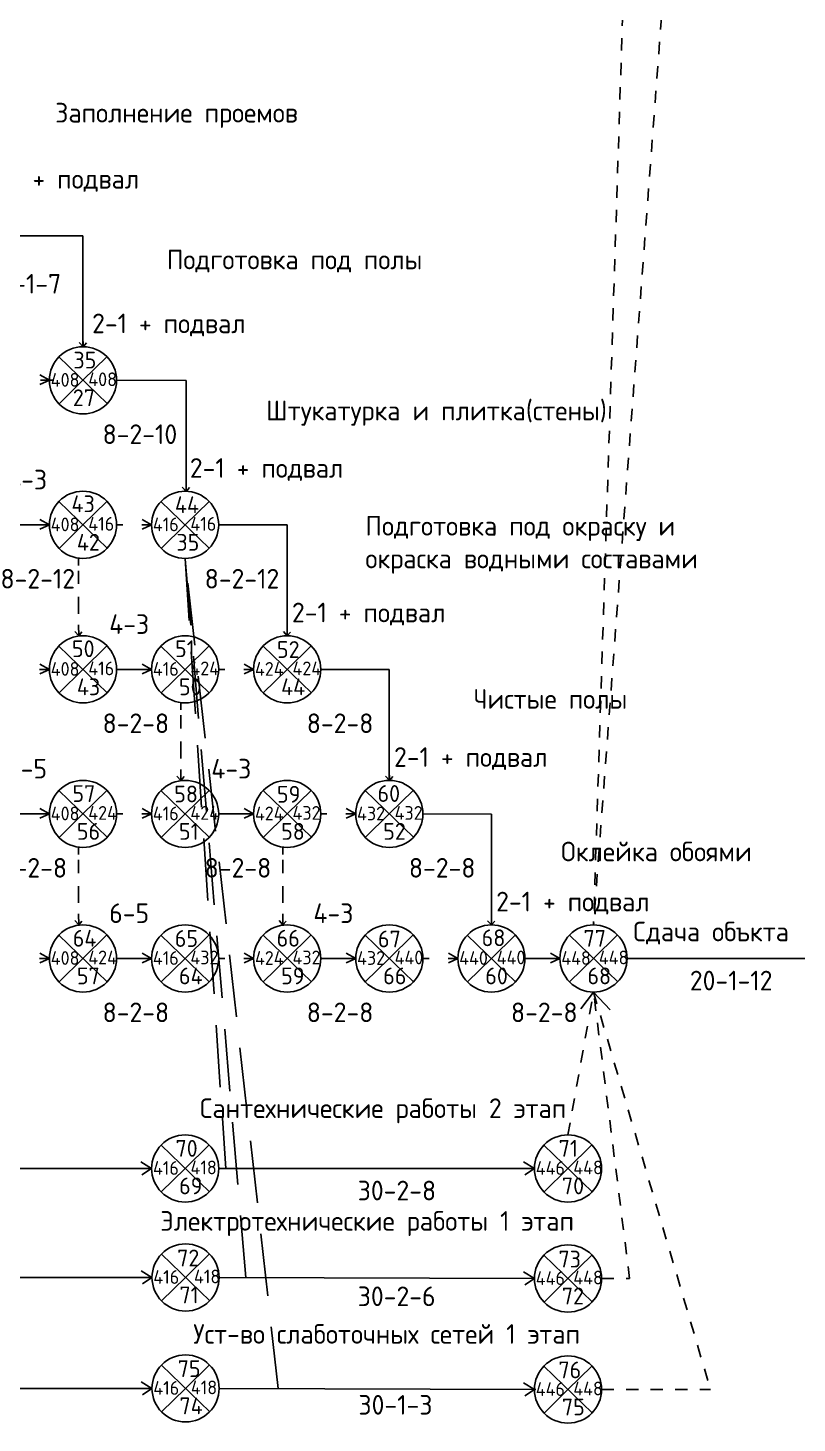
# Model space of a CAD drawing. Header units: millimetres. Extents: x -782 to 10910, y 3841 to 13237.
# Drawn here: x 4632.3 to 4710.7, y 12667.9 to 12810 of the extents above; entities that cross this region are included whole.
import ezdxf

# ---------------------------------------------------------------- set-up
doc = ezdxf.new("R2010")
doc.units = ezdxf.units.MM
doc.linetypes.add('DASHED2', pattern=[9.525, 6.35, -3.175])
doc.linetypes.add('JIS_02_1.2', pattern=[2.5, 1.25, -1.25])
doc.layers.add('A0-08', color=101, linetype='Continuous')
doc.styles.add('GOST-2.304_Type-B', font='GOST_Common.ttf')

msp = doc.modelspace()

# ---------------------------------------------------------------- linework, layer by layer
at = {"linetype": 'JIS_02_1.2', "lineweight": -3}
for p, q in [((4699.637775, 12848.485691), (4689.916462, 12718.656358)), ((4693.605373, 12833.94468), (4689.916462, 12718.656358)), ((4687.316436, 12697.269977), (4689.916462, 12711.816468)), ((4689.916462, 12711.816468), (4701.833976, 12671.333664)), ((4693.595406, 12682.634649), (4689.916462, 12711.816468)), ((4690.736381, 12682.634649), (4693.595406, 12682.634649)), ((4690.736381, 12671.333664), (4701.833976, 12671.333664))]:
    msp.add_line(p, q, dxfattribs=at)
at = {"lineweight": -3}
for p, q in [((4630.936381, 12788.844447), (4637.916462, 12788.831877)), ((4637.916462, 12777.530893), (4637.916462, 12788.831877)), ((4637.916436, 12781.500658), (4637.916436, 12779.773397)), ((4637.92489, 12777.543463), (4637.527715, 12777.974977)), ((4637.924915, 12777.530893), (4637.527741, 12777.962407)), ((4637.916436, 12778.658311), (4637.92489, 12777.543463)), ((4637.916462, 12778.645741), (4637.924915, 12777.530893)), ((4637.92489, 12777.543463), (4638.261113, 12777.932457)), ((4637.924915, 12777.530893), (4638.261139, 12777.919887)), ((4634.943012, 12774.120132), (4633.577872, 12774.120132)), ((4641.336407, 12774.120132), (4648.418012, 12774.110947)), ((4648.418012, 12762.809963), (4648.418012, 12774.110947)), ((4648.409558, 12766.776342), (4648.409558, 12765.049082)), ((4648.409558, 12763.933996), (4648.418012, 12762.819147)), ((4648.418012, 12763.924811), (4648.426466, 12762.809963)), ((4648.418012, 12762.819147), (4648.020837, 12763.250662)), ((4648.426466, 12762.809963), (4648.029291, 12763.241477)), ((4648.418012, 12762.819147), (4648.754235, 12763.208141)), ((4648.426466, 12762.809963), (4648.762689, 12763.198957)), ((4630.936407, 12759.399202), (4634.496517, 12759.399202)), ((4634.496517, 12759.399202), (4633.048357, 12759.399202)), ((4641.336407, 12759.399202), (4641.961445, 12759.399202)), ((4644.896517, 12759.399202), (4643.895957, 12759.399202)), ((4651.736407, 12759.399202), (4658.716462, 12759.399202)), ((4658.716462, 12748.089033), (4658.716462, 12759.390018)), ((4637.469966, 12752.055412), (4637.469966, 12750.328152)), ((4637.469966, 12749.213066), (4637.47842, 12748.098218)), ((4658.716462, 12749.203881), (4658.724915, 12748.089033)), ((4637.47842, 12748.098218), (4637.081245, 12748.529732)), ((4637.47842, 12748.098218), (4637.814643, 12748.487212)), ((4658.724915, 12748.089033), (4658.327741, 12748.520547)), ((4658.724915, 12748.089033), (4659.061139, 12748.478027)), ((4634.496517, 12744.678272), (4633.495957, 12744.678272)), ((4641.336407, 12744.678272), (4641.782902, 12744.678272)), ((4641.336407, 12744.678272), (4644.896517, 12744.678272)), ((4644.896517, 12744.678272), (4643.448357, 12744.678272)), ((4651.736407, 12744.678272), (4652.361445, 12744.678272)), ((4655.296517, 12744.678272), (4654.295957, 12744.678272)), ((4662.136407, 12744.678272), (4669.116462, 12744.678272)), ((4669.116462, 12733.368103), (4669.116462, 12744.669088)), ((4647.869966, 12737.334483), (4647.869966, 12735.607222)), ((4647.87842, 12733.377288), (4647.481245, 12733.808802)), ((4647.869966, 12734.492136), (4647.87842, 12733.377288)), ((4647.87842, 12733.377288), (4648.214643, 12733.766282)), ((4669.124915, 12733.368103), (4668.727741, 12733.799618)), ((4669.116462, 12734.482951), (4669.124915, 12733.368103)), ((4669.124915, 12733.368103), (4669.461139, 12733.757097)), ((4630.936407, 12729.957343), (4634.496517, 12729.957343)), ((4634.496517, 12729.957343), (4633.048357, 12729.957343)), ((4641.336407, 12729.957343), (4641.961445, 12729.957343)), ((4644.896517, 12729.957343), (4643.895957, 12729.957343)), ((4651.736407, 12729.957343), (4652.182902, 12729.957343)), ((4651.736407, 12729.957343), (4655.296517, 12729.957343)), ((4655.296517, 12729.957343), (4653.848357, 12729.957343)), ((4662.136407, 12729.957343), (4662.761445, 12729.957343)), ((4665.696517, 12729.957343), (4664.695957, 12729.957343)), ((4672.536407, 12729.957343), (4679.516462, 12729.948158)), ((4679.516462, 12718.647173), (4679.516462, 12729.948158)), ((4637.469966, 12722.613553), (4637.469966, 12720.886292)), ((4658.269966, 12722.613553), (4658.269966, 12720.886292)), ((4637.469966, 12719.771206), (4637.47842, 12718.656358)), ((4658.269966, 12719.771206), (4658.27842, 12718.656358)), ((4679.516462, 12719.762022), (4679.524915, 12718.647173)), ((4637.47842, 12718.656358), (4637.081245, 12719.087872)), ((4637.47842, 12718.656358), (4637.814643, 12719.045352)), ((4658.27842, 12718.656358), (4657.881245, 12719.087872)), ((4658.27842, 12718.656358), (4658.614643, 12719.045352)), ((4679.524915, 12718.647173), (4679.127741, 12719.078688)), ((4679.524915, 12718.647173), (4679.861139, 12719.036167)), ((4634.496517, 12715.236413), (4633.495957, 12715.236413)), ((4641.336407, 12715.236413), (4641.782902, 12715.236413)), ((4641.336407, 12715.236413), (4644.896517, 12715.236413)), ((4644.896517, 12715.236413), (4643.448357, 12715.236413)), ((4651.736407, 12715.236413), (4652.361445, 12715.236413)), ((4655.296517, 12715.236413), (4654.295957, 12715.236413)), ((4662.136407, 12715.236413), (4662.582902, 12715.236413)), ((4662.136407, 12715.236413), (4665.696517, 12715.236413)), ((4665.696517, 12715.236413), (4664.248357, 12715.236413)), ((4672.536407, 12715.236413), (4673.161445, 12715.236413)), ((4676.096517, 12715.236413), (4675.095957, 12715.236413)), ((4682.936407, 12715.236413), (4686.496517, 12715.236413)), ((4689.916462, 12711.816468), (4688.625819, 12710.113255)), ((4689.916462, 12711.816468), (4691.6135, 12710.021055))]:
    msp.add_line(p, q, dxfattribs=at)
at = {"lineweight": 25}
for p, q in [((4637.916436, 12785.424502), (4637.916436, 12784.71225)), ((4637.916436, 12785.424502), (4637.916436, 12784.71225)), ((4637.916436, 12784.175818), (4637.916436, 12783.202752)), ((4637.916436, 12783.794156), (4637.916436, 12782.823802)), ((4634.496517, 12774.120132), (4633.535407, 12774.664981)), ((4634.496517, 12774.120132), (4633.535407, 12773.678329)), ((4648.409558, 12770.700187), (4648.409558, 12769.987935)), ((4648.409558, 12770.700187), (4648.409558, 12769.987935)), ((4648.409558, 12769.451503), (4648.409558, 12768.478437)), ((4648.409558, 12769.069841), (4648.409558, 12768.099487)), ((4634.496517, 12759.399202), (4633.535407, 12759.944051)), ((4634.496517, 12759.399202), (4633.535407, 12758.957399)), ((4644.896517, 12759.399202), (4643.935407, 12759.944051)), ((4644.896517, 12759.399202), (4643.935407, 12758.957399)), ((4637.469966, 12755.979257), (4637.469966, 12755.267005)), ((4637.469966, 12755.979257), (4637.469966, 12755.267005)), ((4637.469966, 12754.730573), (4637.469966, 12753.757507)), ((4637.469966, 12754.348911), (4637.469966, 12753.378557)), ((4634.496517, 12744.678272), (4633.535407, 12745.223121)), ((4644.896517, 12744.678272), (4643.935407, 12745.223121)), ((4655.296517, 12744.678272), (4654.335407, 12745.223121)), ((4634.496517, 12744.678272), (4633.535407, 12744.236469)), ((4644.896517, 12744.678272), (4643.935407, 12744.236469)), ((4655.296517, 12744.678272), (4654.335407, 12744.236469)), ((4647.869966, 12741.258327), (4647.869966, 12740.546075)), ((4647.869966, 12741.258327), (4647.869966, 12740.546075)), ((4647.869966, 12740.009643), (4647.869966, 12739.036577)), ((4647.869966, 12739.627981), (4647.869966, 12738.657627)), ((4634.496517, 12729.957343), (4633.535407, 12730.502191)), ((4634.496517, 12729.957343), (4633.535407, 12729.51554)), ((4644.896517, 12729.957343), (4643.935407, 12730.502191)), ((4644.896517, 12729.957343), (4643.935407, 12729.51554)), ((4655.296517, 12729.957343), (4654.335407, 12730.502191)), ((4655.296517, 12729.957343), (4654.335407, 12729.51554)), ((4665.696517, 12729.957343), (4664.735407, 12730.502191)), ((4665.696517, 12729.957343), (4664.735407, 12729.51554)), ((4637.469966, 12726.537398), (4637.469966, 12725.825145)), ((4637.469966, 12726.537398), (4637.469966, 12725.825145)), ((4658.269966, 12726.537398), (4658.269966, 12725.825145)), ((4658.269966, 12726.537398), (4658.269966, 12725.825145)), ((4637.469966, 12725.288713), (4637.469966, 12724.315647)), ((4658.269966, 12725.288713), (4658.269966, 12724.315647)), ((4637.469966, 12724.907051), (4637.469966, 12723.936697)), ((4658.269966, 12724.907051), (4658.269966, 12723.936697)), ((4634.496517, 12715.236413), (4633.535407, 12715.781262)), ((4634.496517, 12715.236413), (4633.535407, 12714.79461)), ((4644.896517, 12715.236413), (4643.935407, 12715.781262)), ((4644.896517, 12715.236413), (4643.935407, 12714.79461)), ((4655.296517, 12715.236413), (4654.335407, 12715.781262)), ((4655.296517, 12715.236413), (4654.335407, 12714.79461)), ((4665.696517, 12715.236413), (4664.735407, 12715.781262)), ((4665.696517, 12715.236413), (4664.735407, 12714.79461)), ((4676.096517, 12715.236413), (4675.135407, 12715.781262)), ((4676.096517, 12715.236413), (4675.135407, 12714.79461)), ((4686.496517, 12715.236413), (4685.535407, 12715.781262)), ((4686.496517, 12715.236413), (4685.535407, 12714.79461)), ((4693.336407, 12715.236413), (4712.496491, 12715.236413)), ((4558.136374, 12693.791246), (4644.907747, 12693.847803)), ((4644.907747, 12693.850032), (4643.807056, 12694.526337)), ((4644.907747, 12693.850032), (4643.924652, 12693.212567)), ((4651.747637, 12693.850032), (4683.896491, 12693.850032)), ((4683.896491, 12693.850032), (4682.7958, 12694.526337)), ((4683.896491, 12693.850032), (4682.913396, 12693.212567)), ((4557.75478, 12682.699468), (4644.944196, 12682.746676)), ((4644.944196, 12682.746676), (4643.843506, 12683.422981)), ((4644.944196, 12682.746676), (4643.961102, 12682.109211)), ((4651.784076, 12682.738327), (4683.896491, 12682.634649)), ((4683.896491, 12682.634649), (4682.7958, 12683.310954)), ((4683.896491, 12682.634649), (4682.913396, 12681.997184)), ((4558.136381, 12671.393059), (4644.93049, 12671.436804)), ((4644.944196, 12671.445691), (4643.843506, 12672.121996)), ((4644.944196, 12671.445691), (4643.961102, 12670.808226)), ((4651.784086, 12671.445691), (4684.030737, 12671.326939)), ((4683.896491, 12671.333664), (4682.7958, 12672.009969)), ((4683.896491, 12671.333664), (4682.913396, 12670.696199))]:
    msp.add_line(p, q, dxfattribs=at)
at = {"linetype": 'DASHED2', "lineweight": -3}
for p, q in [((4648.316462, 12755.979257), (4652.448226, 12693.850032)), ((4654.487684, 12682.736064), (4648.316462, 12755.979257)), ((4657.797081, 12671.423548), (4648.316462, 12755.979257))]:
    msp.add_line(p, q, dxfattribs=at)
at = {"layer": 'A0-08', "color": 0, "lineweight": 25}
for p, q in [((4635.456655, 12776.496132), (4640.376269, 12771.744132)), ((4637.916462, 12774.120132), (4640.36004, 12776.512819)), ((4635.472883, 12771.727445), (4637.916462, 12774.120132)), ((4635.456655, 12761.775202), (4640.376269, 12757.023203)), ((4637.916462, 12759.399202), (4640.36004, 12761.791889)), ((4645.856655, 12761.775202), (4650.776269, 12757.023203)), ((4648.316462, 12759.399202), (4650.76004, 12761.791889)), ((4635.472883, 12757.006516), (4637.916462, 12759.399202)), ((4645.872883, 12757.006516), (4648.316462, 12759.399202)), ((4635.456655, 12747.054272), (4640.376269, 12742.302273)), ((4637.916462, 12744.678272), (4640.36004, 12747.070959)), ((4645.856655, 12747.054272), (4650.776269, 12742.302273)), ((4648.316462, 12744.678272), (4650.76004, 12747.070959)), ((4656.256655, 12747.054272), (4661.176269, 12742.302273)), ((4658.716462, 12744.678272), (4661.16004, 12747.070959)), ((4635.472883, 12742.285586), (4637.916462, 12744.678272)), ((4645.872883, 12742.285586), (4648.316462, 12744.678272)), ((4656.272883, 12742.285586), (4658.716462, 12744.678272)), ((4635.456655, 12732.333342), (4640.376269, 12727.581343)), ((4637.916462, 12729.957343), (4640.36004, 12732.350029)), ((4645.856655, 12732.333342), (4650.776269, 12727.581343)), ((4648.316462, 12729.957343), (4650.76004, 12732.350029)), ((4656.256655, 12732.333342), (4661.176269, 12727.581343)), ((4658.716462, 12729.957343), (4661.16004, 12732.350029)), ((4666.656655, 12732.333342), (4671.576269, 12727.581343)), ((4669.116462, 12729.957343), (4671.56004, 12732.350029)), ((4635.472883, 12727.564656), (4637.916462, 12729.957343)), ((4645.872883, 12727.564656), (4648.316462, 12729.957343)), ((4656.272883, 12727.564656), (4658.716462, 12729.957343)), ((4666.672883, 12727.564656), (4669.116462, 12729.957343)), ((4635.456655, 12717.612412), (4640.376269, 12712.860413)), ((4637.916462, 12715.236413), (4640.36004, 12717.6291)), ((4645.856655, 12717.612412), (4650.776269, 12712.860413)), ((4648.316462, 12715.236413), (4650.76004, 12717.6291)), ((4656.256655, 12717.612412), (4661.176269, 12712.860413)), ((4658.716462, 12715.236413), (4661.16004, 12717.6291)), ((4666.656655, 12717.612412), (4671.576269, 12712.860413)), ((4669.116462, 12715.236413), (4671.56004, 12717.6291)), ((4677.056655, 12717.612412), (4681.976269, 12712.860413)), ((4679.516462, 12715.236413), (4681.96004, 12717.6291)), ((4687.456655, 12717.612412), (4692.376269, 12712.860413)), ((4689.916462, 12715.236413), (4692.36004, 12717.6291)), ((4635.472883, 12712.843726), (4637.916462, 12715.236413)), ((4645.872883, 12712.843726), (4648.316462, 12715.236413)), ((4656.272883, 12712.843726), (4658.716462, 12715.236413)), ((4666.672883, 12712.843726), (4669.116462, 12715.236413)), ((4677.072883, 12712.843726), (4679.516462, 12715.236413)), ((4687.472883, 12712.843726), (4689.916462, 12715.236413)), ((4645.867885, 12696.226032), (4650.787499, 12691.474033)), ((4648.327692, 12693.850032), (4650.77127, 12696.242719)), ((4684.856629, 12696.226032), (4689.776243, 12691.474033)), ((4687.316436, 12693.850032), (4689.760014, 12696.242719)), ((4645.884113, 12691.457346), (4648.327692, 12693.850032)), ((4684.872858, 12691.457346), (4687.316436, 12693.850032)), ((4645.904334, 12685.122676), (4650.823948, 12680.370676)), ((4648.364141, 12682.746676), (4650.80772, 12685.139363)), ((4684.856629, 12685.010649), (4689.776243, 12680.258649)), ((4687.316436, 12682.634649), (4689.760014, 12685.027336)), ((4645.920563, 12680.353989), (4648.364141, 12682.746676)), ((4684.872858, 12680.241962), (4687.316436, 12682.634649)), ((4645.904334, 12673.821691), (4650.823948, 12669.069691)), ((4648.364141, 12671.445691), (4650.80772, 12673.838378)), ((4684.856629, 12673.709664), (4689.776243, 12668.957664)), ((4687.316436, 12671.333664), (4689.760014, 12673.726351)), ((4645.920563, 12669.053004), (4648.364141, 12671.445691)), ((4684.872858, 12668.940977), (4687.316436, 12671.333664))]:
    msp.add_line(p, q, dxfattribs=at)
for centre in [(4637.916462, 12774.120132), (4637.916462, 12759.399202), (4648.316462, 12759.399202), (4637.916462, 12744.678272), (4648.316462, 12744.678272), (4658.716462, 12744.678272), (4637.916462, 12729.957343), (4648.316462, 12729.957343), (4658.716462, 12729.957343), (4669.116462, 12729.957343), (4637.916462, 12715.236413), (4648.316462, 12715.236413), (4658.716462, 12715.236413), (4669.116462, 12715.236413), (4679.516462, 12715.236413), (4689.916462, 12715.236413), (4648.327692, 12693.850032), (4687.316436, 12693.850032), (4648.364141, 12682.746676), (4687.316436, 12682.634649), (4648.364141, 12671.445691), (4687.316436, 12671.333664)]:
    msp.add_circle(centre, 3.419945, dxfattribs=at)

# ---------------------------------------------------------------- texts
at = {"layer": 'A0-08', "color": 0, "lineweight": 25, "attachment_point": 1, "style": 'GOST-2.304_Type-B'}
for s, width, insert, char_height in [('Заполнение проемов', 66.56923056, (4635.087272, 12802.375442), 2), ('2-1 + подвал', 31.90826704, (4627.998393, 12795.637986), 2), ('Подготовка под полы', 76.29633509, (4646.453989, 12787.424131), 2), ('8-1-7', 2.49875162, (4629.366584, 12784.953281), 2), ('2-1 + подвал', 31.90826704, (4638.844888, 12780.917056), 2), ('35', 2.49875162, (4636.942944, 12777.033924), 1.7099725), ('408', 2.49875162, (4634.630762, 12774.866061), 1.4), ('408', 2.49875162, (4638.456054, 12774.92183), 1.4), ('27', 2.49875162, (4636.879996, 12773.197305), 1.7099725), ('Штукатурка и плитка(стены)', 97.43243691, (4656.560308, 12772.040439), 2), ('8-2-10', 2.49875162, (4639.910257, 12769.632101), 2), ('2-1 + подвал', 31.90826704, (4648.798418, 12766.192741), 2), ('4-3', 2.49875162, (4630.184553, 12765.007516), 2), ('43', 2.49875162, (4636.744914, 12762.396271), 1.7099725), ('44', 2.49875162, (4647.27957, 12762.299601), 1.7099725), ('408', 2.49875162, (4634.630762, 12760.145131), 1.4), ('416', 2.49875162, (4638.456054, 12760.200901), 1.4), ('416', 2.49875162, (4645.030762, 12760.145131), 1.4), ('416', 2.49875162, (4648.856054, 12760.200901), 1.4), ('Подготовка под окраску и \\Pокраска водными составами', 101.16966341, (4666.683179, 12760.301563), 2), ('42', 2.49875162, (4637.294296, 12758.476375), 1.7099725), ('35', 2.49875162, (4647.432503, 12758.476375), 1.7099725), ('8-2-12', 2.49875162, (4629.510257, 12754.911171), 2), ('8-2-12', 2.49875162, (4650.310257, 12754.911171), 2), ('2-1 + подвал', 31.90826704, (4659.198418, 12751.471811), 2), ('4-3', 2.49875162, (4640.584553, 12750.286586), 2), ('50', 2.49875162, (4636.791837, 12747.635253), 1.7099725), ('51', 2.49875162, (4647.289852, 12747.637134), 1.7099725), ('52', 2.49875162, (4657.674811, 12747.556386), 1.7099725), ('408', 2.49875162, (4634.630762, 12745.424201), 1.4), ('416', 2.49875162, (4638.456054, 12745.479971), 1.4), ('416', 2.49875162, (4645.030762, 12745.424201), 1.4), ('424', 2.49875162, (4648.856054, 12745.479971), 1.4), ('424', 2.49875162, (4655.430762, 12745.424201), 1.4), ('424', 2.49875162, (4659.256054, 12745.479971), 1.4), ('43', 2.49875162, (4637.294296, 12743.755445), 1.7099725), ('50', 2.49875162, (4647.694296, 12743.755445), 1.7099725), ('44', 2.49875162, (4658.094296, 12743.755445), 1.7099725), ('Чистые полы', 43.01416096, (4677.705844, 12742.669807), 2), ('8-2-8', 2.49875162, (4639.910257, 12740.190241), 2), ('8-2-8', 2.49875162, (4660.710257, 12740.190241), 2), ('2-1 + подвал', 31.90826704, (4669.598418, 12736.750881), 2), ('6-5', 2.49875162, (4630.184553, 12735.565656), 2), ('4-3', 2.49875162, (4650.984553, 12735.565656), 2), ('57', 2.49875162, (4636.836778, 12732.885768), 1.7099725), ('58', 2.49875162, (4647.207226, 12732.84367), 1.7099725), ('59', 2.49875162, (4657.674707, 12732.816059), 1.7099725), ('60', 2.49875162, (4667.914457, 12732.892643), 1.7099725), ('408', 2.49875162, (4634.630762, 12730.703271), 1.4), ('424', 2.49875162, (4638.456054, 12730.759041), 1.4), ('416', 2.49875162, (4645.030762, 12730.703271), 1.4), ('424', 2.49875162, (4648.856054, 12730.759041), 1.4), ('424', 2.49875162, (4655.430762, 12730.703271), 1.4), ('432', 2.49875162, (4659.256054, 12730.759041), 1.4), ('432', 2.49875162, (4665.830762, 12730.703271), 1.4), ('432', 2.49875162, (4669.656054, 12730.759041), 1.4), ('56', 2.49875162, (4637.294296, 12729.034515), 1.7099725), ('51', 2.49875162, (4647.694296, 12729.034515), 1.7099725), ('58', 2.49875162, (4658.094296, 12729.034515), 1.7099725), ('52', 2.49875162, (4668.494296, 12729.034515), 1.7099725), ('Оклейка обоями', 43.01416096, (4686.609268, 12727.127159), 2), ('8-2-8', 2.49875162, (4629.510257, 12725.469312), 2), ('8-2-8', 2.49875162, (4650.310257, 12725.469312), 2), ('8-2-8', 2.49875162, (4671.110257, 12725.469312), 2), ('6-5', 2.49875162, (4640.584553, 12720.844726), 2), ('4-3', 2.49875162, (4661.384553, 12720.844726), 2), ('2-1 + подвал', 31.90826704, (4679.998418, 12722.029951), 2), ('64', 2.49875162, (4636.872845, 12718.150838), 1.7099725), ('65', 2.49875162, (4647.263598, 12718.125266), 1.7099725), ('66', 2.49875162, (4657.641249, 12718.155272), 1.7099725), ('67', 2.49875162, (4667.965035, 12718.079495), 1.7099725), ('68', 2.49875162, (4678.524484, 12718.195154), 1.7099725), ('77', 4.48062417, (4688.898325, 12718.138634), 1.7099725), ('Cдача объкта', 43.01416096, (4693.896559, 12718.979085), 2), ('408', 2.49875162, (4634.630762, 12715.982341), 1.4), ('424', 2.49875162, (4638.456054, 12716.038111), 1.4), ('416', 2.49875162, (4645.030762, 12715.982341), 1.4), ('432', 2.49875162, (4648.856054, 12716.038111), 1.4), ('424', 2.49875162, (4655.430762, 12715.982341), 1.4), ('432', 2.49875162, (4659.256054, 12716.038111), 1.4), ('432', 2.49875162, (4665.830762, 12715.982341), 1.4), ('440', 2.49875162, (4669.656054, 12716.038111), 1.4), ('440', 2.49875162, (4676.230762, 12715.982341), 1.4), ('440', 2.49875162, (4680.056054, 12716.038111), 1.4), ('448', 2.49875162, (4686.630762, 12715.982341), 1.4), ('448', 2.49875162, (4690.456054, 12716.038111), 1.4), ('57', 2.49875162, (4637.294296, 12714.313585), 1.7099725), ('64', 2.49875162, (4647.694296, 12714.313585), 1.7099725), ('59', 2.49875162, (4658.094296, 12714.313585), 1.7099725), ('66', 2.49875162, (4668.494296, 12714.313585), 1.7099725), ('60', 2.49875162, (4678.894296, 12714.313585), 1.7099725), ('68', 2.49875162, (4689.294296, 12714.313585), 1.7099725), ('20-1-12', 2.49875162, (4699.725891, 12713.985581), 2), ('8-2-8', 2.49875162, (4639.910257, 12710.748382), 2), ('8-2-8', 2.49875162, (4660.710257, 12710.748382), 2), ('8-2-8', 2.49875162, (4681.510257, 12710.748382), 2), ('Сантехнические работы 2 этап', 43.01416096, (4649.821172, 12700.985368), 2), ('70', 2.49875162, (4647.337559, 12696.746968), 1.7099725), ('71', 2.49875162, (4686.367304, 12696.751267), 1.7099725), ('416', 2.49875162, (4645.041992, 12694.595961), 1.4), ('418', 2.49875162, (4648.867284, 12694.651731), 1.4), ('446', 2.49875162, (4684.030737, 12694.595961), 1.4), ('448', 2.49875162, (4687.856028, 12694.651731), 1.4), ('69', 2.49875162, (4647.705526, 12692.927205), 1.7099725), ('30-2-8', 2.49875162, (4665.893611, 12692.599201), 2), ('70', 2.49875162, (4686.69427, 12692.927205), 1.7099725), ('Электротехнические работы 1 этап', 50.89511905, (4645.794791, 12689.503613), 2), ('72', 2.49875162, (4647.508761, 12685.587042), 1.7099725), ('73', 2.49875162, (4686.344755, 12685.471136), 1.7099725), ('416', 2.49875162, (4645.078442, 12683.492604), 1.4), ('418', 2.49875162, (4649.220531, 12683.548374), 1.4), ('446', 2.49875162, (4684.030737, 12683.380577), 1.4), ('448', 2.49875162, (4687.856028, 12683.436347), 1.4), ('71', 2.49875162, (4647.741975, 12681.823849), 1.7099725), ('30-2-6', 2.49875162, (4665.897341, 12681.827567), 2), ('72', 2.49875162, (4686.69427, 12681.711822), 1.7099725), ('Уст-во слаботочных сетей 1 этап', 43.01416096, (4649.147632, 12677.993194), 2), ('75', 2.49875162, (4647.562784, 12674.315263), 1.7099725), ('76', 2.49875162, (4686.341258, 12674.185474), 1.7099725), ('416', 2.49875162, (4645.078442, 12672.19162), 1.4), ('418', 2.49875162, (4648.903733, 12672.24739), 1.4), ('446', 2.49875162, (4684.030737, 12672.079593), 1.4), ('448', 2.49875162, (4687.856028, 12672.135363), 1.4), ('74', 2.49875162, (4647.741975, 12670.522864), 1.7099725), ('30-1-3', 2.49875162, (4665.969492, 12670.774743), 2), ('75', 2.49875162, (4686.69427, 12670.410837), 1.7099725)]:
    msp.add_mtext_dynamic_manual_height_columns(s, width=width, gutter_width=12.5, heights=[0], dxfattribs=dict(at, insert=insert, char_height=char_height))

doc.saveas('drawing.dxf')
